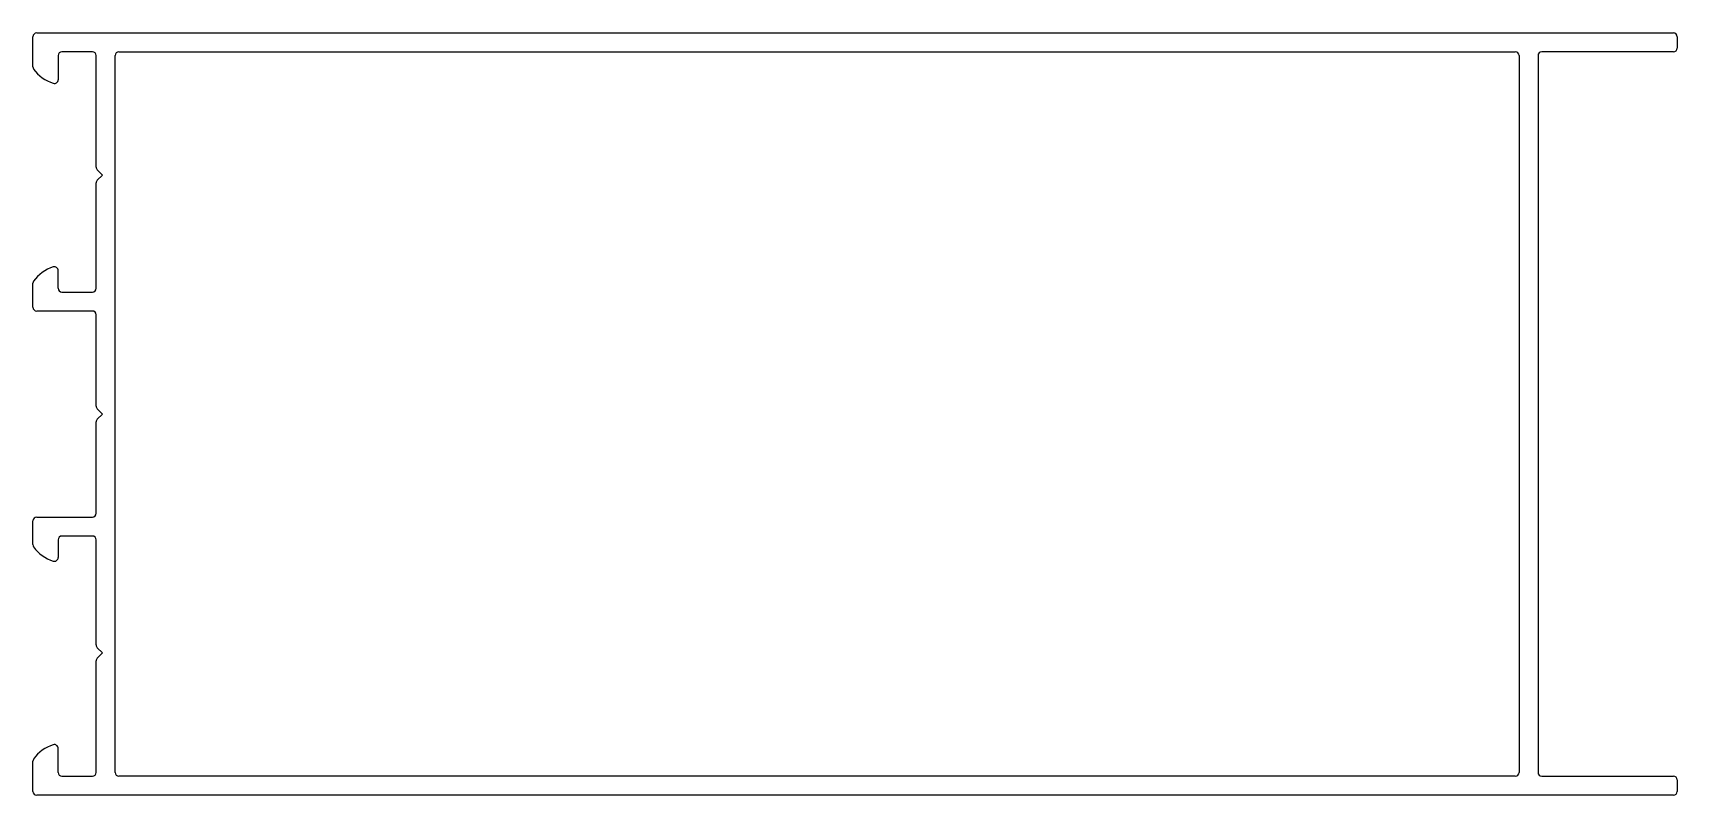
# Model space of a CAD drawing. Extents: x 723 to 853, y 731 to 791.
import ezdxf

# ---------------------------------------------------------------- set-up
doc = ezdxf.new("R2010")
doc.units = 0
doc.layers.get('0').update_dxf_attribs({"linetype": 'CONTINUOUS'})

msp = doc.modelspace()

# ---------------------------------------------------------------- linework, layer by layer
for p, q in [((722.57, 788.31), (722.57, 790.69)), ((722.87, 790.99), (852.27, 790.99)), ((852.57, 790.69), (852.57, 789.79)), ((724.57, 789.19), (724.57, 787.29)), ((727.27, 789.49), (724.87, 789.49)), ((727.57, 780.37), (727.57, 789.19)), ((729.07, 732.49), (729.07, 789.19)), ((729.37, 789.49), (839.77, 789.49)), ((840.07, 789.19), (840.07, 732.49)), ((841.57, 789.19), (841.57, 732.49)), ((852.27, 789.49), (841.87, 789.49)), ((728.07, 779.74), (727.66, 780.15)), ((727.57, 770.79), (727.57, 779.12)), ((727.66, 779.33), (728.07, 779.74)), ((722.57, 769.29), (722.57, 771.18)), ((724.57, 770.79), (724.57, 772.19)), ((724.87, 770.49), (727.27, 770.49)), ((727.27, 768.99), (722.87, 768.99)), ((727.57, 761.47), (727.57, 768.69)), ((728.07, 760.84), (727.66, 761.25)), ((727.66, 760.43), (728.07, 760.84)), ((727.57, 752.99), (727.57, 760.22)), ((722.57, 750.51), (722.57, 752.39)), ((722.87, 752.69), (727.27, 752.69)), ((724.57, 750.89), (724.57, 749.49)), ((727.27, 751.19), (724.87, 751.19)), ((727.57, 742.57), (727.57, 750.89)), ((728.07, 741.94), (727.66, 742.35)), ((727.57, 732.49), (727.57, 741.32)), ((727.66, 741.53), (728.07, 741.94)), ((722.57, 730.99), (722.57, 733.38)), ((724.57, 732.49), (724.57, 734.39)), ((724.87, 732.19), (727.27, 732.19)), ((839.77, 732.19), (729.37, 732.19)), ((841.87, 732.19), (852.27, 732.19)), ((852.27, 730.69), (722.87, 730.69)), ((852.57, 731.89), (852.57, 730.99))]:
    msp.add_line(p, q)
for centre, radius, start, end in [((722.87, 790.69), 0.3, 90, 180), ((852.27, 790.69), 0.3, 0, 90), ((724.87, 789.19), 0.3, 90, 180), ((727.27, 789.19), 0.3, 0, 90), ((729.37, 789.19), 0.3, 90, 180), ((839.77, 789.19), 0.3, 0, 90), ((841.87, 789.19), 0.3, 90, 180), ((852.27, 789.79), 0.3, 270, 0), ((722.87, 788.31), 0.3, 180, 215.4309), ((725.07, 789.87), 3, 215.4309, 252.7647), ((724.27, 787.29), 0.3, 252.7647, 0), ((727.87, 780.37), 0.3, 180, 225), ((727.87, 779.12), 0.3, 135, 180), ((725.07, 769.61), 3, 107.2353, 144.5691), ((724.27, 772.19), 0.3, 0, 107.2353), ((722.87, 771.18), 0.3, 144.5691, 180), ((724.87, 770.79), 0.3, 180, 270), ((727.27, 770.79), 0.3, 270, 0), ((722.87, 769.29), 0.3, 180, 270), ((727.27, 768.69), 0.3, 0, 90), ((727.87, 761.47), 0.3, 180, 225), ((727.87, 760.22), 0.3, 135, 180), ((727.27, 752.99), 0.3, 270, 0), ((722.87, 752.39), 0.3, 90, 180), ((722.87, 750.51), 0.3, 180, 215.4309), ((725.07, 752.07), 3, 215.4309, 252.7647), ((724.87, 750.89), 0.3, 90, 180), ((727.27, 750.89), 0.3, 0, 90), ((724.27, 749.49), 0.3, 252.7647, 0), ((727.87, 742.57), 0.3, 180, 225), ((727.87, 741.32), 0.3, 135, 180), ((725.07, 731.81), 3, 107.2353, 144.5691), ((724.27, 734.39), 0.3, 0, 107.2353), ((722.87, 733.38), 0.3, 144.5691, 180), ((724.87, 732.49), 0.3, 180, 270), ((727.27, 732.49), 0.3, 270, 0), ((729.37, 732.49), 0.3, 180, 270), ((839.77, 732.49), 0.3, 270, 0), ((841.87, 732.49), 0.3, 180, 270), ((852.27, 731.89), 0.3, 0, 90), ((722.87, 730.99), 0.3, 180, 270), ((852.27, 730.99), 0.3, 270, 0)]:
    msp.add_arc(centre, radius, start, end)

doc.saveas('drawing.dxf')
